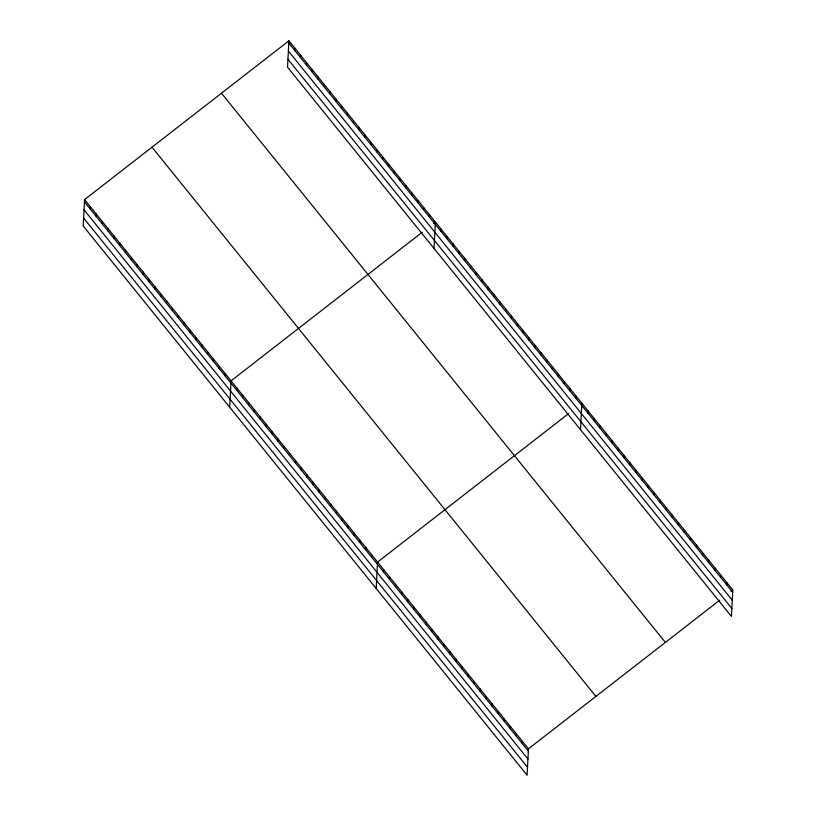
<?xml version="1.0" encoding="UTF-8"?>
<svg xmlns="http://www.w3.org/2000/svg" width="816" height="816" viewBox="0 0 816 816"><rect width="100%" height="100%" fill="white"/><g stroke="black" fill="none" stroke-linecap="round" stroke-linejoin="round"><path stroke-width="1.22" d="M84.578 199.604L83.191 225.991L527.095 775.2L528.472 748.813L84.578 199.604L288.905 40.8L732.809 590.009L731.422 616.396L287.528 67.187L288.905 40.8M90.321 209.11L90.433 206.856M96.176 216.362L96.298 214.108M102.041 223.604L102.153 221.35M107.896 230.857L108.018 228.602M113.75 238.109L113.873 235.855M119.615 245.361L119.728 243.107M125.47 252.603L125.593 250.349M131.335 259.855L131.447 257.601M137.19 267.107L137.312 264.853M143.055 274.36L143.167 272.105M148.91 281.602L149.032 279.347M154.775 288.854L154.887 286.6M160.63 296.106L160.752 293.852M166.495 303.348L166.607 301.094M172.349 310.6L172.472 308.346M178.204 317.852L178.327 315.598M184.069 325.105L184.192 322.85M189.924 332.347L190.046 330.092M195.789 339.599L195.901 337.345M201.644 346.851L201.766 344.597M207.509 354.103L207.621 351.849M213.364 361.345L213.486 359.091M219.229 368.597L219.341 366.343M225.083 375.85L225.206 373.595M229.684 407.235L231.061 380.848L422.28 232.223M236.803 390.344L236.926 388.09M242.668 397.596L242.78 395.342M248.523 404.848L248.645 402.594M254.378 412.1L254.5 409.846M260.243 419.342L260.355 417.088M266.098 426.595L266.22 424.34M271.963 433.847L272.075 431.593M294.647 50.306L294.77 48.052M277.817 441.099L277.94 438.835M300.512 57.548L300.625 55.294M283.682 448.341L283.795 446.087M306.367 64.801L306.49 62.546M289.537 455.593L289.66 453.339M312.232 72.053L312.344 69.799M295.402 462.845L295.514 460.591M318.087 79.305L318.209 77.051M301.257 470.087L301.379 467.833M323.942 86.547L324.064 84.293M307.122 477.34L307.234 475.085M329.807 93.799L329.919 91.545M312.977 484.592L313.099 482.338M335.662 101.051L335.784 98.797M318.842 491.844L318.954 489.59M341.527 108.304L341.639 106.049M324.697 499.086L324.819 496.832M347.381 115.546L347.504 113.291M330.551 506.338L330.674 504.084M353.246 122.798L353.359 120.544M336.416 513.59L336.529 511.336M359.101 130.05L359.224 127.796M342.271 520.843L342.394 518.588M364.966 137.302L365.078 135.048M348.136 528.085L348.248 525.83M370.821 144.544L370.943 142.29M353.991 535.337L354.113 533.083M376.686 151.796L376.798 149.542M359.856 542.589L359.968 540.335M382.541 159.049L382.663 156.794M365.711 549.841L365.833 547.587M388.396 166.301L388.518 164.047M371.576 557.083L371.688 554.829M394.261 173.543L394.383 171.289M376.166 588.469L377.553 562.081L568.772 413.467M400.115 180.795L400.238 178.541M383.469 571.802L383.591 569.548M405.98 188.047L406.093 185.793M389.507 579.278L389.62 577.024M411.835 195.289L411.958 193.035M395.546 586.745L395.658 584.491M417.7 202.541L417.812 200.287M401.584 594.211L401.696 591.957M423.555 209.794L423.677 207.539M407.612 601.678L407.735 599.423M429.42 217.046L429.532 214.792M413.651 609.154L413.773 606.9M434.01 248.431L435.397 222.034L433.52 223.492M419.689 616.621L419.812 614.366M441.14 231.54L441.252 229.286M425.728 624.087L425.85 621.833M446.995 238.792L447.117 236.538M431.766 631.564L431.878 629.299M452.86 246.044L452.972 243.79M437.804 639.03L437.917 636.776M458.714 253.286L458.837 251.032M443.843 646.496L443.955 644.242M464.569 260.539L464.692 258.284M449.871 653.963L449.993 651.709M470.434 267.791L470.546 265.537M455.909 661.439L456.032 659.185M476.289 275.043L476.411 272.789M461.948 668.906L462.07 666.652M482.154 282.285L482.266 280.031M488.009 289.537L488.131 287.283M467.986 676.372L468.109 674.118M493.874 296.789L493.986 294.535M474.025 683.839L474.147 681.584M499.729 304.042L499.851 301.787M480.063 691.315L480.175 689.061M505.594 311.284L505.706 309.029M486.101 698.782L486.214 696.527M511.448 318.536L511.571 316.282M492.14 706.248L492.252 703.994M517.313 325.788L517.426 323.534M498.168 713.725L498.29 711.47M523.168 333.03L523.291 330.776M504.206 721.191L504.329 718.937M529.023 340.282L529.145 338.028M510.245 728.657L510.367 726.403M534.888 347.534L535.01 345.28M516.283 736.124L516.406 733.87M540.743 354.787L540.865 352.532M522.322 743.6L522.434 741.346M546.608 362.029L546.72 359.774M552.463 369.281L552.585 367.027M558.328 376.533L558.44 374.279M564.182 383.785L564.305 381.531M570.047 391.027L570.16 388.773M575.902 398.279L576.025 396.025M580.502 429.665L581.879 403.277M587.795 412.998L587.918 410.744M593.834 420.464L593.956 418.21M599.872 427.941L599.995 425.687M605.911 435.407L606.033 433.153M611.949 442.874L612.071 440.62M617.987 450.35L618.1 448.096M624.026 457.817L624.138 455.563M630.064 465.283L630.176 463.029M636.092 472.75L636.215 470.495M642.131 480.226L642.253 477.972M648.169 487.693L648.292 485.438M654.208 495.159L654.33 492.905M660.246 502.625L660.358 500.371M666.284 510.102L666.397 507.848M672.323 517.568L672.435 515.314M678.351 525.035L678.473 522.781M684.389 532.511L684.512 530.257M690.428 539.978L690.55 537.724M696.466 547.444L696.589 545.19M702.505 554.911L702.627 552.656M708.543 562.387L708.655 560.133M714.581 569.854L714.694 567.599M720.62 577.32L720.732 575.066M726.648 584.786L726.77 582.532M528.472 748.813L719.692 600.199M730.932 591.457L732.809 590.009M288.793 43.054L732.686 592.263M288.374 51.02L732.268 600.229M287.946 59.221L731.84 608.43M221.483 93.208L665.377 642.416M152 147.196L595.904 696.405M84.456 201.858L528.36 751.067M84.038 209.824L527.942 759.033M83.609 218.025L527.513 767.234"/></g></svg>
